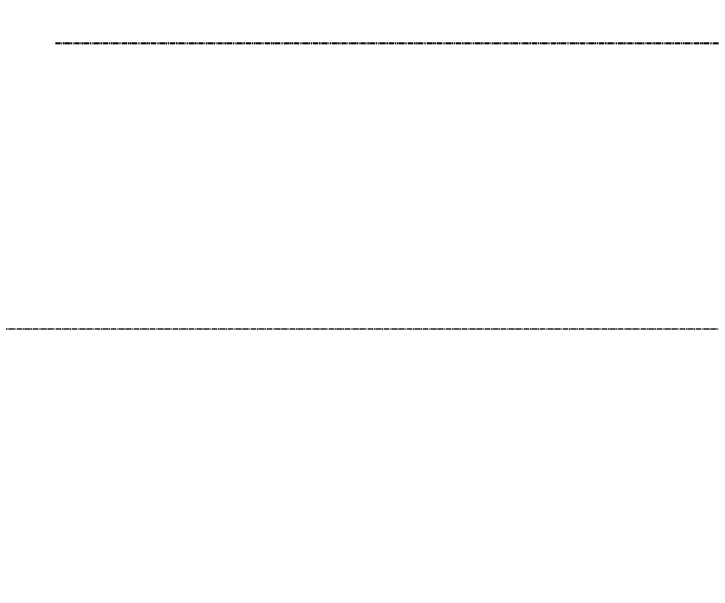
# Model space of a CAD drawing. Header units: millimetres. Extents: x -67280 to 67280, y -47520 to 47520.
# Drawn here: x -46603 to -44995, y -16093 to -14764 of the extents above; entities that cross this region are included whole.
import ezdxf

# ---------------------------------------------------------------- set-up
doc = ezdxf.new("R2010")
doc.units = ezdxf.units.MM
doc.linetypes.add('双点画线', pattern=[22, 12, -2, 2, -2, 2, -2])
doc.linetypes.add('点画线', pattern=[18, 12, -2, 2, -2])
doc.layers.get('0').update_dxf_attribs({"lineweight": 35})
for name, color, linetype, lineweight in [('7', 30, '双点画线', 18), ('ACAD细实线', 2, 'Continuous', 18), ('中心线层', 1, '点画线', 18), ('尺寸线层', 4, 'Continuous', 18)]:
    doc.layers.add(name, color=color, linetype=linetype, lineweight=lineweight)
doc.styles.add('标准', font='', dxfattribs={"width": 0.667})
doc.styles.get('标准').set_extended_font_data('宋体')
doc.dimstyles.new('标准', dxfattribs={"dimscale": 160, "dimtxt": 2, "dimasz": 1, "dimexe": 1, "dimexo": 0, "dimgap": 1, "dimtad": 1, "dimdec": 1, "dimdsep": 46, "dimtxsty": '标准', "dimblk": '_CAXARROW', "dimcen": 0, "dimdle": 2, "dimaunit": 1, "dimadec": 0, "dimazin": 2, "dimtfac": 0.707107, "dimtdec": 3, "dimtmove": 0, "dimatfit": 3, "dimfxl": 0, "dimfrac": 2, "dimtolj": 1, "dimarcsym": 0})

# ---------------------------------------------------------------- blocks, each defined once
blk = doc.blocks.new('*X502')
at = {"layer": '尺寸线层', "linetype": 'Continuous', "lineweight": 18}
for points in [[(-51183.3, -14032.3), (-51163.3, -14192.3), (-51203.3, -14192.3)], [(-51183.3, -18397.3), (-51163.3, -18237.3), (-51203.3, -18237.3)]]:
    blk.add_hatch(color=0, dxfattribs=at).paths.add_polyline_path(points, flags=0)
at = {"layer": '尺寸线层', "color": 0}
for p, q in [((-46008, -14032.3), (-51343.3, -14032.3)), ((-46008, -18397.3), (-51343.3, -18397.3))]:
    blk.add_line(p, q, dxfattribs=at)
at = {"layer": '尺寸线层', "color": 0, "linetype": 'Continuous', "lineweight": 18}
blk.add_line((-51183.3, -14032.3), (-51183.3, -18397.3), dxfattribs=at)
at = {"layer": '尺寸线层', "color": 0, "insert": (-51503.3, -16214.8), "char_height": 320, "width": 1246.015, "attachment_point": 5, "rotation": 90, "line_spacing_factor": 1.15057, "style": '标准'}
blk.add_mtext('\\T1.1;4365', dxfattribs=at)
blk = doc.blocks.new('_CAXARROW')
blk.add_hatch(color=0).paths.add_polyline_path([(0, 0), (-1, 0.125), (-1, -0.125)], flags=0)
blk = doc.blocks.new('*X1746')
at = {"layer": '7', "linetype": '双点画线', "lineweight": 25}
blk.add_line((-4449.7, -1090), (715.3, -1090), dxfattribs=at)

msp = doc.modelspace()

# ---------------------------------------------------------------- linework, layer by layer
at = {"layer": '中心线层'}
msp.add_line((22410.031, -15492.309), (-56073.679, -15492.309), dxfattribs=at)

# ---------------------------------------------------------------- block references
at = {"layer": 'ACAD细实线'}
msp.add_blockref('*X1746', (-42057.969, -13742.309), dxfattribs=at)

# ---------------------------------------------------------------- dimensions: what is measured, and where the dimension line sits
at = {"layer": '尺寸线层'}
dim = msp.add_linear_dim(base=(-51183.269, -18397.309), p1=(-46007.985, -14032.309), p2=(-46007.985, -18397.309), angle=270, dimstyle='标准', override={"dimsah": 1, "dimtfill": 1, "dimtzin": 8}, dxfattribs=at)
dim.commit()
dim.dimension.update_dxf_attribs({"geometry": '*X502', "text_midpoint": (-51183.269, -16214.809)})

doc.saveas('drawing.dxf')
